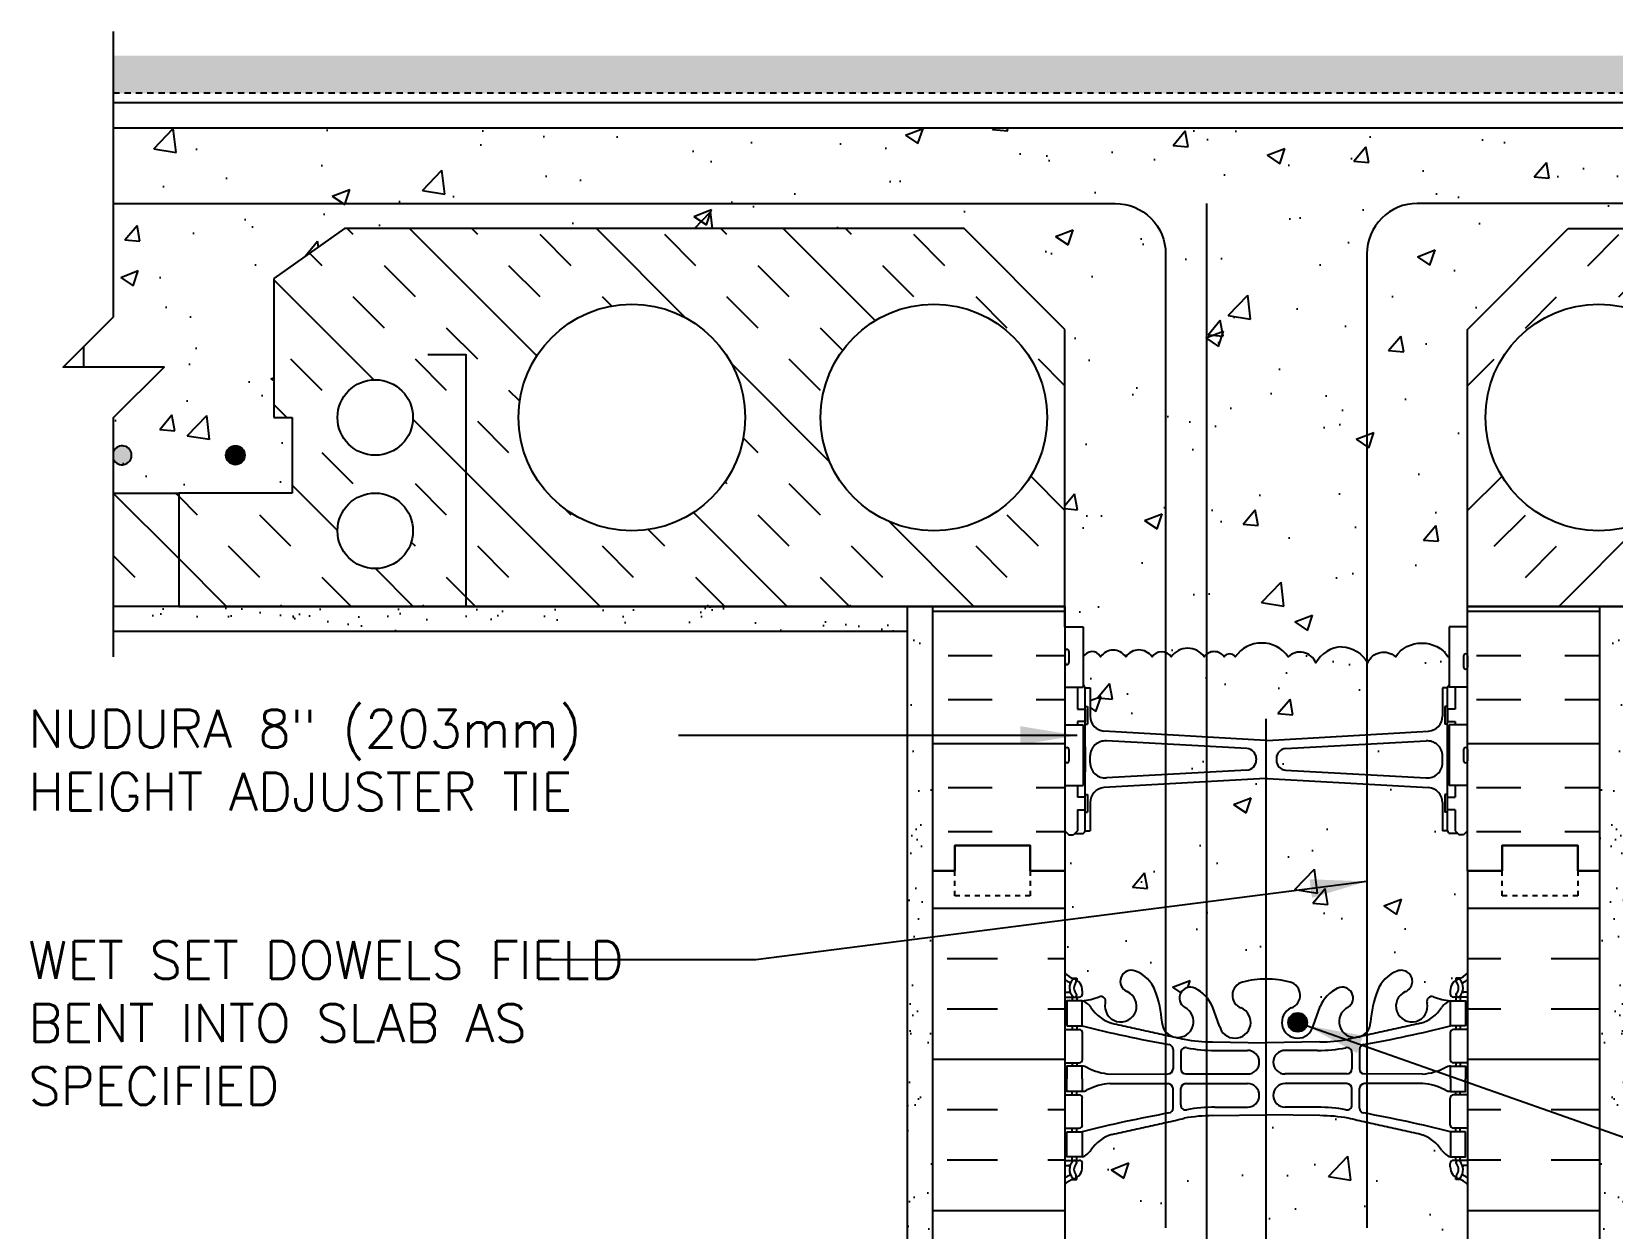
# Model space of a CAD drawing. Header units: inches. Extents: x 247.8 to 297.6, y 38.8 to 109.3.
# Drawn here: x 247.82 to 279.22, y 80.64 to 104.41 of the extents above; entities that cross this region are included whole.
import ezdxf

# ---------------------------------------------------------------- set-up
doc = ezdxf.new("R2010")
doc.units = ezdxf.units.IN
doc.header["$LTSCALE"] = 0.5
doc.header["$MEASUREMENT"] = 0
doc.linetypes.add('DASHED2', pattern=[0.375, 0.25, -0.125])
for name, color, linetype in [('HATCH', 12, 'Continuous'), ('line25', 2, 'Continuous'), ('LINE3', 3, 'Continuous'), ('LINE50', 5, 'Continuous'), ('LINE9', 9, 'Continuous'), ('TEXT', 4, 'Continuous'), ('Web_Edge', 9, 'Continuous')]:
    doc.layers.add(name, color=color, linetype=linetype)
doc.styles.add('DIM', font='romans.shx', dxfattribs={"width": 0.7})
doc.styles.add('ROMANS', font='romans.shx', dxfattribs={"height": 0.75})
doc.styles.get("Standard").update_dxf_attribs({"font": 'romans.shx', "height": 0.75})
doc.linetypes.add('STEEL', pattern='A,0.5,-0.2,["X",Standard,S=0.1,R=0,X=-0.1,Y=-0.05],-0.1', length=0.8)
doc.dimstyles.new('ext_12', dxfattribs={"dimscale": 12, "dimtxt": 0.09375, "dimasz": 0.09375, "dimexe": 0.09375, "dimexo": 0.0625, "dimgap": 0.0625, "dimtad": 1, "dimdec": 1, "dimzin": 3, "dimdsep": 46, "dimlunit": 4, "dimtxsty": 'DIM', "dimcen": 0.09, "dimdle": 0.09375, "dimclrt": 4, "dimadec": 0, "dimazin": 0, "dimtfac": 1, "dimtdec": 1, "dimtmove": 2, "dimatfit": 3, "dimfxl": 1, "dimfrac": 2, "dimtolj": 1, "dimtzin": 0, "dimarcsym": 0})
pattern_1 = [(135, (544.9992, 22.415), (1.856155, 1.856155), []), (135, (545.618, 23.0338), (1.856155, 1.856155), [0.875, -0.875]), (135, (546.2366, 23.6525), (1.856155, 1.856155), [0.875, -0.875])]
pattern_2 = [(50, (0, 0), (3.5863, -0.31376), [0.375, -4.125]), (355, (0, 0), (-0.693757, 3.76096), [0.3, -3.3]), (100.4514, (0.299, -0.026), (2.892544, 3.4472), [0.3187, -3.50571]), (46.1842, (0, 1), (5.336207, -0.827596), [0.5625, -6.1875]), (96.6356, (0.4447, 0.931), (4.67331, 4.87059), [0.47805, -5.25857]), (351.1842, (0, 1), (4.67331, 4.87059), [0.45, -4.95]), (21, (0.5, 0.75), (2.984535, -2.013094), [0.375, -4.125]), (326, (0.5, 0.75), (1.216577, 3.62575), [0.3, -3.3]), (71.4514, (0.7487, 0.5822), (4.20111, 1.612656), [0.3187, -3.50571]), (37.5, (0, 0), (0.0607993, 1.6644693), [0, -3.26, 0, -3.35, 0, -3.3125]), (7.5, (0, 0), (1.315348, 1.972059), [0, -1.91, 0, -3.185, 0, -1.2625]), (327.5, (-1.115, 0), (2.669112, -0.1127744), [0, -1.25, 0, -3.9, 0, -5.175]), (317.5, (-1.615, 0), (2.91593, 0.500525), [0, -1.625, 0, -2.59, 0, -3.675])]

msp = doc.modelspace()

# ---------------------------------------------------------------- hatches: boundary and pattern name
at = {"layer": 'HATCH'}
h = msp.add_hatch(dxfattribs=at)
h.set_pattern_fill('GRAVEL', color=256, style=0)
h.set_pattern_definition([(228.0128, (0.72, 1), (-7.999998232, -9.000001342), [0.134536, -13.319088]), (184.9697, (0.63, 0.9), (12.0000010515, 0.999991307), [0.230868, -22.855925]), (132.5104, (0.4, 0.88), (9.999990718, -11.000008674), [0.162788, -16.116032]), (267.2737, (0.01, 0.63), (0.999996018, 20.000000295), [0.210238, -20.813558]), (292.8337, (0, 0.42), (-5.0000099054, 11.999996412), [0.206155, -20.409373]), (357.2737, (0.08, 0.23), (-20.000000295, 0.999996018), [0.210238, -20.813558]), (37.6942, (0.29, 0.22), (-13.0000073456, -9.999990405), [0.278029, -27.524849]), (72.2553, (0.51, 0.39), (7.0000107627, 21.9999962312), [0.262488, -25.986321]), (121.4296, (0.59, 0.64), (-8.000008234, 12.9999950365), [0.21095, -20.884073]), (175.2364, (0.48, 0.82), (11.000000946, -0.999991533), [0.240832, -11.800763]), (222.3974, (0.24, 0.84), (-12.000007351, -10.999992082), [0.311448, -30.833375]), (138.8141, (1, 0.62), (-7.000002947, 5.999997313), [0.106301, -10.523844]), (171.4692, (0.92, 0.69), (12.999998285, -2.00000791), [0.202237, -20.021511]), (225, (0.72, 0.72), (-1e-16, -1.0000003), [0.141421, -1.272792]), (203.1986, (0.65, 0.84), (4.99999973, 2.000001325), [0.076158, -7.539615]), (291.8014, (0.58, 0.81), (-0.99999991, 3.00000027), [0.107703, -5.277462]), (30.9638, (0.62, 0.71), (2.99999802, 2.00000248), [0.174929, -5.656023]), (161.5651, (0.77, 0.8), (2.00000043, -0.9999984), [0.126491, -3.035787]), (16.3895, (0, 0.81), (10.000002198, 2.99999271), [0.1772, -17.542845]), (70.3462, (0.17, 0.86), (-3.999995247, -11.000002136), [0.148661, -14.717408]), (293.1986, (0.77, 1), (-2.000001325, 4.99999973), [0.152315, -7.463458]), (343.6105, (0.83, 0.86), (-10.000002198, 2.99999271), [0.1772, -17.542845]), (339.444, (0, 0.19), (-5.000001845, 1.999995996), [0.17088, -8.373124]), (294.7751, (0.16, 0.13), (-4.99999219, 11.000003422), [0.143178, -14.174643]), (66.8014, (0.78, 0), (2.000001325, 4.99999973), [0.152315, -7.463458]), (17.354, (0.84, 0.14), (-13.000002019, -3.999994502), [0.167631, -16.595424]), (69.444, (0.29, 0), (-1.999995996, -5.000001845), [0.08544, -8.458564]), (101.3099, (0.72, 0), (-0.99999763, 4.00000075), [0.05099, -5.048029]), (165.9638, (0.71, 0.05), (3.00000055, -0.99999806), [0.206155, -3.91695]), (186.009, (0.51, 0.1), (9.999999751, 0.9999993175), [0.19105, -18.913923]), (303.6901, (0.62, 0.62), (-1.00000133, 1.99999956), [0.144222, -3.461329]), (353.1572, (0.7, 0.5), (16.9999993655, -2.000007998), [0.251794, -24.927563]), (60.9454, (0.95, 0.47), (-4.000000027, -7.000000385), [0.102956, -10.192674]), (90, (1, 0.56), (-1, 1), [0.06, -0.94]), (120.2564, (0.49, 0.13), (3.999994887, -7.000002456), [0.138924, -13.75352]), (48.0128, (0.42, 0.25), (7.999998232, 9.000001342), [0.269072, -13.184552]), (0, (0.6, 0.45), (1, 1), [0.26, -0.74]), (325.3048, (0.86, 0.45), (-9.999994259, 7.00000861), [0.158114, -15.653274]), (254.0546, (0.99, 0.36), (-0.99999989, -4.000000127), [0.145602, -7.134508]), (207.646, (0.95, 0.22), (-18.999995807, -10.000007713), [0.237065, -23.469474]), (175.4261, (0.74, 0.11), (-13.0000005583, 0.999994801), [0.250799, -24.829074])])
h.paths.add_polyline_path([(295.237, 103.931), (249.445, 103.931), (249.445, 103.181), (295.237, 103.181)])
h = msp.add_hatch(dxfattribs=at)
h.set_pattern_fill('AR-CONC', color=256, scale=0.5)
h.set_pattern_definition(pattern_2)
h.paths.add_polyline_path([(276.341, 98.494), (278.341, 100.494), (290.65, 100.494), (292.054, 99.504), (292.054, 96.744), (291.694, 96.744), (291.694, 95.244), (293.944, 95.244), (295.237, 95.244), (295.237, 96.744), (294.237, 97.744), (295.834, 97.744), (295.834, 98.147), (295.237, 98.744), (295.237, 102.494), (249.445, 102.494), (249.445, 98.744), (248.848, 98.147), (248.848, 97.744), (250.445, 97.744), (249.445, 96.744), (249.445, 95.244), (250.738, 95.244), (252.988, 95.244), (252.988, 96.744), (252.628, 96.744), (252.628, 99.504), (254.032, 100.494), (266.341, 100.494), (268.341, 98.494), (268.341, 92.589), (268.706, 92.589), (268.706, 91.989, -0.606005), (269.049, 91.993, -0.520567), (269.55, 91.993, -0.520567), (270.072, 91.993, -0.520567), (270.454, 91.993, -0.520567), (271.108, 91.993, -0.520567), (271.504, 91.993, -0.520567), (271.725, 91.993, -0.520567), (272.775, 91.993, -0.520567), (273.326, 91.875, -0.257048), (273.841, 92.191, -0.257048), (274.356, 91.875, -0.520567), (274.907, 91.993, -0.520567), (275.957, 91.993, -0.053186), (275.976, 92.014), (275.976, 92.589), (276.341, 92.589)])
h = msp.add_hatch(dxfattribs=at)
h.set_pattern_fill('INSUL', color=256, scale=7, angle=45, style=0)
h.set_pattern_definition(pattern_1)
h.paths.add_polyline_path([(255.391, 94.494, 1), (253.891, 94.494, 1)], flags=16)
edge = h.paths.add_edge_path()
edge.add_arc((254.641, 96.744), 0.75, 180, 540, ccw=False)
edge = h.paths.add_edge_path()
edge.add_arc((259.738, 96.744), 2.25, 180, 540, ccw=False)
edge = h.paths.add_edge_path()
edge.add_arc((265.738, 96.744), 2.25, 180, 540, ccw=False)
h.paths.add_polyline_path([(250.738, 95.244), (252.988, 95.244), (252.988, 96.744), (252.628, 96.744), (252.628, 99.504), (254.032, 100.494), (266.341, 100.494), (268.341, 98.494), (268.341, 92.994), (250.738, 92.994)])
h = msp.add_hatch(dxfattribs=at)
h.set_pattern_fill('INSUL', color=256, scale=7, angle=45, style=0)
h.set_pattern_definition([(45, (-0.3168, 22.415), (-1.856155, 1.856155), []), (45, (-0.9355, 23.0338), (-1.856155, 1.856155), [0.875, -0.875]), (45, (-1.5543, 23.6525), (-1.856155, 1.856155), [0.875, -0.875])])
h.paths.add_polyline_path([(289.292, 94.494, -1), (290.792, 94.494, -1)], flags=16)
edge = h.paths.add_edge_path()
edge.add_arc((290.042, 96.744), 0.75, 0, 360)
edge = h.paths.add_edge_path()
edge.add_arc((284.944, 96.744), 2.25, 0, 360)
edge = h.paths.add_edge_path()
edge.add_arc((278.944, 96.744), 2.25, 0, 360)
h.paths.add_polyline_path([(293.944, 95.244), (291.694, 95.244), (291.694, 96.744), (292.054, 96.744), (292.054, 99.504), (290.65, 100.494), (278.341, 100.494), (276.341, 98.494), (276.341, 92.994), (293.944, 92.994)])
h = msp.add_hatch(dxfattribs=at)
h.set_pattern_fill('INSUL', color=256, scale=7, angle=45, style=0)
h.set_pattern_definition(pattern_1)
h.paths.add_polyline_path([(250.738, 95.244), (249.445, 95.244), (249.445, 92.994), (250.738, 92.994)])
h = msp.add_hatch(dxfattribs=at)
h.set_pattern_fill('AR-SAND', color=256, scale=0.5, style=0)
h.set_pattern_definition([(142.5, (466.6383, -41.49775), (0.0314967, 0.963412), [0, -0.76, 0, -0.85, 0, -0.8125]), (172.5, (466.6383, -41.4977), (-0.8848884, 1.411073), [0, -0.41, 0, -0.685, 0, -0.2625]), (212.5, (467.2533, -41.49775), (-1.557071, 0.0028295), [0, -0.25, 0, -0.9, 0, -1.175]), (222.5, (467.2533, -41.4977), (-1.503063, 0.438838), [0, -0.125, 0, -0.59, 0, -0.675])])
h.paths.add_polyline_path([(261.716, 92.994), (261.716, 92.869, 0.414214), (261.841, 92.744), (264.966, 92.744, -0.131652), (265.216, 92.677), (265.216, 92.494), (249.445, 92.494), (249.445, 92.994)])
h = msp.add_hatch(dxfattribs=at)
h.set_pattern_fill('INSUL', color=256, scale=7, style=0)
h.set_pattern_definition([(0, (278.2678, 90.2695), (0, 2.625), []), (0, (278.2678, 91.1445), (0, 2.625), [0.875, -0.875]), (0, (278.2678, 92.0195), (0, 2.625), [0.875, -0.875])])
h.paths.add_polyline_path([(278.966, 92.994), (276.341, 92.994), (276.341, 92.589), (276.341, 87.744), (277.029, 87.744), (277.029, 88.244), (278.529, 88.244), (278.529, 87.744), (278.966, 87.744)])
h.paths.add_polyline_path([(268.341, 92.994), (265.716, 92.994), (265.716, 87.744), (266.154, 87.744), (266.154, 88.244), (267.654, 88.244), (267.654, 87.744), (268.341, 87.744)])
h = msp.add_hatch(dxfattribs=at)
h.set_pattern_fill('AR-SAND', color=256, scale=0.5, style=0)
h.set_pattern_definition([(142.5, (463.4739, -39.91576), (0.0314967, 0.963412), [0, -0.76, 0, -0.85, 0, -0.8125]), (172.5, (463.4739, -39.9158), (-0.8848884, 1.411073), [0, -0.41, 0, -0.685, 0, -0.2625]), (212.5, (464.0889, -39.9158), (-1.557071, 0.0028295), [0, -0.25, 0, -0.9, 0, -1.175]), (222.5, (464.0889, -39.9158), (-1.503063, 0.438838), [0, -0.125, 0, -0.59, 0, -0.675])])
edge = h.paths.add_edge_path()
edge.add_arc((264.966, 92.244), 0.5, 0, 60, ccw=False)
edge.add_line((265.466, 92.244), (265.466, 89.994))
edge.add_line((265.466, 89.994), (265.591, 89.494))
edge.add_line((265.591, 89.494), (265.716, 89.494))
edge.add_line((265.716, 89.494), (265.716, 87.744))
edge.add_line((265.716, 87.744), (265.716, 69.744))
edge.add_line((265.716, 69.744), (265.216, 69.744))
edge.add_line((265.216, 69.744), (265.216, 92.677))
h = msp.add_hatch(dxfattribs=at)
h.set_pattern_fill('AR-SAND', color=256, scale=0.5, style=0)
h.set_pattern_definition([(37.5, (81.2084, -39.91576), (-0.0314967, 0.963412), [0, -0.76, 0, -0.85, 0, -0.8125]), (7.5, (81.2084, -39.9158), (0.8848884, 1.411073), [0, -0.41, 0, -0.685, 0, -0.2625]), (327.5, (80.5934, -39.9158), (1.557071, 0.0028295), [0, -0.25, 0, -0.9, 0, -1.175]), (317.5, (80.5934, -39.9158), (1.503063, 0.438838), [0, -0.125, 0, -0.59, 0, -0.675])])
edge = h.paths.add_edge_path()
edge.add_arc((279.716, 92.244), 0.5, 120, 180)
edge.add_line((279.216, 92.244), (279.216, 89.994))
edge.add_line((279.216, 89.994), (279.091, 89.494))
edge.add_line((279.091, 89.494), (278.966, 89.494))
edge.add_line((278.966, 89.494), (278.966, 87.744))
edge.add_line((278.966, 87.744), (278.966, 69.744))
edge.add_line((278.966, 69.744), (279.466, 69.744))
edge.add_line((279.466, 69.744), (279.466, 92.677))
h = msp.add_hatch(dxfattribs=at)
h.set_pattern_fill('AR-CONC', color=256, scale=0.5)
h.set_pattern_definition(pattern_2)
h.paths.add_polyline_path([(275.841, 91.376), (275.941, 91.376, -0.327813), (275.976, 91.424), (275.976, 92.014, 0.053186), (275.957, 91.993, 0.520567), (274.907, 91.993, 0.520567), (274.356, 91.875, 0.257048), (273.841, 92.191, 0.257048), (273.326, 91.875, 0.520567), (272.775, 91.993, 0.520567), (271.725, 91.993, 0.520567), (271.504, 91.993, 0.520567), (271.108, 91.993, 0.520567), (270.454, 91.993, 0.520567), (270.072, 91.993, 0.520567), (269.55, 91.993, 0.520567), (269.049, 91.993, 0.606005), (268.706, 91.989), (268.706, 91.424, -0.327813), (268.741, 91.376), (268.841, 91.376), (268.841, 90.815, 0.390098), (269.116, 90.516), (272.325, 90.332, 0.020761), (272.341, 90.332, 0.020761), (272.358, 90.332), (275.566, 90.516, 0.390098), (275.841, 90.815)])
h.paths.add_polyline_path([(271.958, 90.173), (269.166, 90.322, 0.438748), (268.841, 90.023), (268.841, 89.889, 0.438748), (269.166, 89.59), (271.958, 89.739, 0.390098), (272.141, 89.938), (272.141, 89.973, 0.390098)])
h.paths.add_polyline_path([(275.841, 90.023, 0.438748), (275.516, 90.322), (272.725, 90.173, 0.390098), (272.541, 89.973), (272.541, 89.938, 0.390098), (272.725, 89.739), (275.516, 89.59, 0.438748), (275.841, 89.889)])
h.paths.add_polyline_path([(276.341, 87.744), (276.341, 88.536), (276.261, 88.456), (276.171, 88.456), (276.141, 88.486), (275.991, 88.486, -0.414214), (275.941, 88.536), (275.841, 88.536), (275.841, 89.097, 0.390098), (275.566, 89.396), (272.358, 89.579, 0.020761), (272.341, 89.58, 0.020761), (272.325, 89.579), (269.116, 89.396, 0.390098), (268.841, 89.097), (268.841, 88.536), (268.741, 88.536, -0.414214), (268.691, 88.486), (268.541, 88.486), (268.511, 88.456), (268.421, 88.456), (268.341, 88.536), (268.341, 87.744), (268.341, 85.71, 0.088416), (268.487, 85.612), (268.577, 85.612), (268.577, 85.571, -0.249069), (268.687, 85.363), (268.687, 85.296, -0.414214), (268.625, 85.233), (268.577, 85.233), (268.577, 85.163), (268.682, 85.163, 0.087457), (269.019, 85.242, -0.638777), (269.144, 85.119, 2.087231), (269.578, 85.344, -1), (269.741, 85.752, -0.21345), (270.134, 85.363, -0.068226), (270.269, 84.735, 1.753171), (270.72, 85.032, -0.940793), (270.924, 85.415, -0.173075), (271.27, 85.048), (271.412, 84.661, 1.612474), (271.844, 85.021, -0.734872), (271.867, 85.532, -0.068475), (272.341, 85.594, -0.068475), (272.815, 85.532, -0.734872), (272.838, 85.021, 1.612474), (273.27, 84.661), (273.413, 85.048, -0.173075), (273.758, 85.415, -0.940793), (273.962, 85.032, 1.753171), (274.413, 84.735, -0.068226), (274.549, 85.363, -0.21345), (274.941, 85.752, -1), (275.104, 85.344, 2.087231), (275.538, 85.119, -0.638777), (275.663, 85.242, 0.087457), (276, 85.163), (276.105, 85.163), (276.105, 85.233), (276.058, 85.233, -0.414214), (275.995, 85.296), (275.995, 85.363, -0.249069), (276.105, 85.571), (276.105, 85.612), (276.195, 85.612, 0.088416), (276.341, 85.71)])
edge = h.paths.add_edge_path()
edge.add_arc((275.995, 81.156), 0.5, 46.2109, 66.4218)
edge.add_line((276.195, 81.615), (276.105, 81.615))
edge.add_line((276.105, 81.615), (276.105, 81.656))
edge.add_arc((276.245, 81.863), 0.25, 180, 235.9442, ccw=False)
edge.add_line((275.995, 81.863), (275.995, 81.931))
edge.add_arc((276.058, 81.931), 0.0625, 90, 180, ccw=False)
edge.add_line((276.058, 81.993), (276.105, 81.993))
edge.add_line((276.105, 81.993), (276.105, 82.063))
edge.add_line((276.105, 82.063), (276, 82.063))
edge.add_arc((276.123, 82.406), 0.364, 214.9775, 250.3387, ccw=False)
edge.add_arc((275.199, 81.795), 0.743, 32.7919, 73.8107)
edge.add_spline(control_points=[(275.407, 82.509), (273.969, 82.829)], knot_values=[0, 0, 1, 1], degree=1, periodic=0)
edge.add_arc((273.413, 79.898), 2.984, 79.2546, 90.0995)
edge.add_line((273.408, 82.882), (272.341, 82.897))
edge.add_line((272.341, 82.897), (271.275, 82.882))
edge.add_arc((271.269, 79.898), 2.984, 89.9005, 100.7454)
edge.add_spline(control_points=[(270.713, 82.829), (269.276, 82.509)], knot_values=[0, 0, 1, 1], degree=1, periodic=0)
edge.add_arc((269.483, 81.795), 0.743, 106.1893, 147.2081)
edge.add_arc((268.56, 82.406), 0.364, 289.6613, 325.0225, ccw=False)
edge.add_line((268.682, 82.063), (268.577, 82.063))
edge.add_line((268.577, 82.063), (268.577, 81.993))
edge.add_line((268.577, 81.993), (268.625, 81.993))
edge.add_arc((268.625, 81.931), 0.0625, 0, 90, ccw=False)
edge.add_line((268.687, 81.931), (268.687, 81.863))
edge.add_arc((268.437, 81.863), 0.25, 304.0558, 360, ccw=False)
edge.add_line((268.577, 81.656), (268.577, 81.615))
edge.add_line((268.577, 81.615), (268.487, 81.615))
edge.add_arc((268.687, 81.156), 0.5, 113.5782, 133.7891)
edge.add_line((268.341, 81.517), (268.341, 75.971))
edge.add_arc((268.687, 76.332), 0.5, 226.2109, 246.4218)
edge.add_line((268.487, 75.873), (268.577, 75.873))
edge.add_line((268.577, 75.873), (268.577, 75.832))
edge.add_arc((268.437, 75.625), 0.25, 0, 55.9442, ccw=False)
edge.add_line((268.687, 75.625), (268.687, 75.557))
edge.add_arc((268.625, 75.557), 0.0625, -90, 0, ccw=False)
edge.add_line((268.625, 75.495), (268.577, 75.495))
edge.add_line((268.577, 75.495), (268.577, 75.425))
edge.add_line((268.577, 75.425), (268.682, 75.425))
edge.add_arc((268.56, 75.082), 0.364, 34.9775, 70.3387, ccw=False)
edge.add_arc((269.483, 75.693), 0.743, 212.7919, 253.8107)
edge.add_spline(control_points=[(269.276, 74.979), (270.713, 74.659)], knot_values=[0, 0, 1, 1], degree=1, periodic=0)
edge.add_arc((271.269, 77.59), 2.984, 259.2546, 270.0995)
edge.add_line((271.275, 74.606), (272.341, 74.591))
edge.add_line((272.341, 74.591), (273.408, 74.606))
edge.add_arc((273.413, 77.59), 2.984, 269.9005, 280.7454)
edge.add_spline(control_points=[(273.969, 74.659), (275.407, 74.979)], knot_values=[0, 0, 1, 1], degree=1, periodic=0)
edge.add_arc((275.199, 75.693), 0.743, 286.1893, 327.2081)
edge.add_arc((276.123, 75.082), 0.364, 109.6613, 145.0225, ccw=False)
edge.add_line((276, 75.425), (276.105, 75.425))
edge.add_line((276.105, 75.425), (276.105, 75.495))
edge.add_line((276.105, 75.495), (276.058, 75.495))
edge.add_arc((276.058, 75.557), 0.0625, 180, 270, ccw=False)
edge.add_line((275.995, 75.557), (275.995, 75.625))
edge.add_arc((276.245, 75.625), 0.25, 124.0558, 180, ccw=False)
edge.add_line((276.105, 75.832), (276.105, 75.873))
edge.add_line((276.105, 75.873), (276.195, 75.873))
edge.add_arc((275.995, 76.332), 0.5, 293.5782, 313.7891)
edge.add_line((276.341, 75.971), (276.341, 81.517))
h.paths.add_polyline_path([(276.341, 71.778, 0.088416), (276.195, 71.876), (276.105, 71.876), (276.105, 71.918, -0.249069), (275.995, 72.125), (275.995, 72.192, -0.414214), (276.058, 72.255), (276.105, 72.255), (276.105, 72.325), (276, 72.325, 0.087457), (275.663, 72.246, -0.638777), (275.538, 72.369, 2.087231), (275.104, 72.145, -1), (274.941, 71.736, -0.21345), (274.549, 72.125, -0.068226), (274.413, 72.753, 1.753171), (273.962, 72.457, -0.940793), (273.758, 72.073, -0.173075), (273.413, 72.44), (273.27, 72.827, 1.612474), (272.838, 72.467, -0.734872), (272.815, 71.956, -0.068475), (272.341, 71.894, -0.068475), (271.867, 71.956, -0.734872), (271.844, 72.467, 1.612474), (271.412, 72.827), (271.27, 72.44, -0.173075), (270.924, 72.073, -0.940793), (270.72, 72.457, 1.753171), (270.269, 72.753, -0.068226), (270.134, 72.125, -0.21345), (269.741, 71.736, -1), (269.578, 72.145, 2.087231), (269.144, 72.369, -0.638777), (269.019, 72.246, 0.087457), (268.682, 72.325), (268.577, 72.325), (268.577, 72.255), (268.625, 72.255, -0.414214), (268.687, 72.192), (268.687, 72.125, -0.249069), (268.577, 71.918), (268.577, 71.876), (268.487, 71.876, 0.088416), (268.341, 71.778), (268.341, 69.744), (271.164, 69.744), (272.164, 70.744), (272.164, 68.744), (273.164, 69.744), (276.341, 69.744)])
h = msp.add_hatch(dxfattribs=at)
h.set_pattern_fill('INSUL', color=256, scale=8, style=0)
h.paths.add_polyline_path([(268.341, 87.744), (267.654, 87.744), (267.654, 87.244), (266.154, 87.244), (266.154, 87.744), (265.716, 87.744), (265.716, 69.744), (266.154, 69.744), (266.154, 70.244), (267.654, 70.244), (267.654, 69.744), (268.341, 69.744)])
h.paths.add_polyline_path([(278.966, 87.744), (278.529, 87.744), (278.529, 87.244), (277.029, 87.244), (277.029, 87.744), (276.341, 87.744), (276.341, 69.744), (277.029, 69.744), (277.029, 70.244), (278.529, 70.244), (278.529, 69.744), (278.966, 69.744)])
at = {"layer": 'LINE3'}
for points in [[(249.445, 96.078, -4.219488), (249.445, 95.91)], [(252.05, 95.994, 1), (251.675, 95.994, 1)], [(273.152, 84.734, 1), (272.777, 84.734, 1)]]:
    msp.add_hatch(color=256, dxfattribs=at).paths.add_polyline_path(points)

# ---------------------------------------------------------------- linework, layer by layer
at = {"layer": 'HATCH'}
for p, q in [((251.995, 96.133), (251.995, 96.133)), ((252.782, 92.994), (252.756, 93.02)), ((255.611, 92.994), (255.585, 93.02)), ((261.268, 92.994), (261.241, 93.02)), ((264.096, 92.994), (264.07, 93.02))]:
    msp.add_line(p, q, dxfattribs=at)
for points in [[(273.841, 92.191, 0.257048), (273.326, 91.875, 0.520567), (272.775, 91.993, 0.520567), (271.725, 91.993, 0.520567), (271.504, 91.993, 0.520567), (271.108, 91.993, 0.520567), (270.454, 91.993, 0.520567), (270.072, 91.993, 0.520567), (269.55, 91.993, 0.520567), (269.049, 91.993, 0.606005), (268.706, 91.989, 0.204172)], [(273.841, 92.191, -0.257048), (274.356, 91.875, -0.520567), (274.907, 91.993, -0.520567), (275.957, 91.993, -0.053186), (275.976, 92.014, -0.053186)]]:
    msp.add_lwpolyline(points, format="xyb", dxfattribs=at)
at = {"layer": 'line25'}
for p, q in [((249.445, 102.494), (295.237, 102.494)), ((254.032, 100.494), (252.628, 99.504)), ((266.341, 100.494), (254.032, 100.494)), ((268.341, 98.494), (266.341, 100.494)), ((276.341, 98.494), (278.341, 100.494)), ((278.341, 100.494), (290.65, 100.494)), ((252.628, 99.504), (252.628, 96.744)), ((268.341, 92.589), (268.341, 98.494)), ((276.341, 92.589), (276.341, 98.494)), ((252.628, 96.744), (252.988, 96.744)), ((252.988, 96.744), (252.988, 95.244)), ((252.988, 95.244), (250.738, 95.244)), ((250.738, 95.244), (250.738, 92.994)), ((268.341, 92.994), (249.445, 92.994)), ((250.738, 92.994), (268.341, 92.994)), ((268.341, 92.994), (268.341, 87.744)), ((276.341, 92.994), (295.237, 92.994)), ((276.341, 87.744), (276.341, 92.994)), ((293.944, 92.994), (276.341, 92.994)), ((268.341, 92.589), (268.706, 92.589)), ((268.706, 92.589), (268.706, 91.389)), ((275.976, 92.589), (275.976, 91.389)), ((276.341, 92.589), (275.976, 92.589)), ((268.341, 91.389), (268.706, 91.389)), ((276.341, 91.389), (275.976, 91.389)), ((268.341, 90.639), (268.706, 90.639)), ((268.706, 90.639), (268.706, 89.439)), ((276.341, 90.639), (275.976, 90.639)), ((275.976, 90.639), (275.976, 89.439)), ((268.341, 89.439), (268.706, 89.439)), ((276.341, 89.439), (275.976, 89.439)), ((268.341, 87.744), (268.341, 69.744)), ((276.341, 87.744), (276.341, 69.744))]:
    msp.add_line(p, q, dxfattribs=at)
for points in [[(248.848, 98.147), (248.848, 97.744)], [(249.445, 95.244), (250.738, 95.244), (250.738, 92.994), (249.445, 92.994)]]:
    msp.add_lwpolyline(points, dxfattribs=at)
at = {"layer": 'LINE3', "linetype": 'STEEL'}
msp.add_line((249.445, 100.994), (264.841, 100.994), dxfattribs=at)
at = {"layer": 'LINE3'}
for p, q in [((271.154, 100.994), (271.154, 70.822)), ((272.33, 90.761), (272.33, 68.91))]:
    msp.add_line(p, q, dxfattribs=at)
for points in [[(264.841, 100.994), (269.341, 100.994, -0.414214), (270.341, 99.994), (270.341, 80.657)], [(279.841, 100.994), (275.341, 100.994, 0.414214), (274.341, 99.994), (274.341, 80.657)]]:
    msp.add_lwpolyline(points, format="xyb", dxfattribs=at)
for centre in [(251.863, 95.994), (272.965, 84.734)]:
    msp.add_circle(centre, 0.188, dxfattribs=at)
msp.add_arc((249.613, 95.994), 0.188, 206.6657, 153.3343, dxfattribs=at)
at = {"layer": 'LINE50', "color": 9, "linetype": 'DASHED2'}
msp.add_line((295.237, 103.181), (249.445, 103.181), dxfattribs=at)
at = {"layer": 'LINE50'}
for p, q in [((265.716, 87.744), (265.716, 92.994)), ((278.966, 87.744), (278.966, 92.994)), ((265.716, 69.744), (265.716, 87.744)), ((278.966, 69.744), (278.966, 87.744))]:
    msp.add_line(p, q, dxfattribs=at)
for points in [[(268.341, 87.744), (267.654, 87.744), (267.654, 88.244), (266.154, 88.244), (266.154, 87.744), (265.716, 87.744)], [(265.716, 87.744), (266.154, 87.744), (266.154, 88.244), (267.654, 88.244), (267.654, 87.744), (268.341, 87.744)], [(276.341, 87.744), (277.029, 87.744), (277.029, 88.244), (278.529, 88.244), (278.529, 87.744), (278.966, 87.744)], [(278.966, 87.744), (278.529, 87.744), (278.529, 88.244), (277.029, 88.244), (277.029, 87.744), (276.341, 87.744)]]:
    msp.add_lwpolyline(points, dxfattribs=at)
at = {"layer": 'LINE9'}
for p, q in [((265.216, 69.744), (265.216, 92.994)), ((265.216, 92.494), (249.445, 92.494)), ((268.341, 92.099), (268.341, 91.879)), ((268.341, 92.044), (268.341, 92.044)), ((268.381, 92.139), (268.381, 92.139)), ((268.421, 92.099), (268.421, 91.879)), ((276.261, 92.009), (276.261, 91.789)), ((276.301, 92.049), (276.301, 92.049)), ((276.341, 92.009), (276.341, 91.789)), ((268.341, 91.934), (268.341, 91.934)), ((268.381, 91.839), (268.381, 91.839)), ((276.261, 91.954), (276.261, 91.954)), ((276.261, 91.844), (276.261, 91.844)), ((276.301, 91.749), (276.301, 91.749)), ((268.341, 91.376), (268.354, 91.389)), ((268.591, 91.376), (268.578, 91.389)), ((276.091, 91.376), (276.104, 91.389)), ((276.341, 91.376), (276.328, 91.389)), ((268.591, 91.376), (268.591, 90.956)), ((268.741, 91.376), (268.841, 91.376)), ((268.741, 88.536), (268.741, 91.376)), ((268.741, 91.356), (268.741, 91.356)), ((268.841, 91.376), (268.841, 90.815)), ((275.841, 91.376), (275.841, 90.815)), ((275.941, 91.376), (275.841, 91.376)), ((275.941, 88.536), (275.941, 91.376)), ((275.941, 91.356), (275.941, 91.356)), ((276.091, 91.376), (276.091, 90.956)), ((268.741, 91.006), (268.791, 91.006)), ((268.791, 91.006), (268.791, 90.656)), ((275.941, 91.006), (275.891, 91.006)), ((275.891, 91.006), (275.891, 90.656)), ((268.591, 90.706), (268.591, 90.639)), ((268.741, 90.656), (268.791, 90.656)), ((272.325, 90.332), (269.116, 90.516)), ((272.358, 90.332), (275.566, 90.516)), ((275.941, 90.656), (275.891, 90.656)), ((276.091, 90.706), (276.091, 90.639)), ((268.341, 90.149), (268.341, 89.929)), ((268.381, 90.189), (268.381, 90.189)), ((268.421, 90.149), (268.421, 89.929)), ((271.958, 90.173), (269.166, 90.322)), ((272.725, 90.173), (275.516, 90.322)), ((276.261, 90.149), (276.261, 89.929)), ((276.301, 90.189), (276.301, 90.189)), ((276.341, 90.149), (276.341, 89.929)), ((268.341, 90.094), (268.341, 90.094)), ((268.341, 89.984), (268.341, 89.984)), ((268.381, 89.889), (268.381, 89.889)), ((268.841, 89.889), (268.841, 90.023)), ((272.141, 89.973), (272.141, 89.938)), ((272.541, 89.973), (272.541, 89.938)), ((275.841, 89.889), (275.841, 90.023)), ((276.261, 90.094), (276.261, 90.094)), ((276.261, 89.984), (276.261, 89.984)), ((276.301, 89.889), (276.301, 89.889)), ((272.325, 89.579), (269.116, 89.396)), ((271.958, 89.739), (269.166, 89.59)), ((272.358, 89.579), (275.566, 89.396)), ((272.725, 89.739), (275.516, 89.59)), ((268.591, 89.439), (268.591, 89.206)), ((268.741, 89.256), (268.791, 89.256)), ((268.791, 89.256), (268.791, 88.906)), ((275.891, 89.256), (275.891, 88.906)), ((275.941, 89.256), (275.891, 89.256)), ((276.091, 89.439), (276.091, 89.206)), ((268.591, 88.956), (268.591, 88.536)), ((268.741, 88.906), (268.791, 88.906)), ((268.841, 89.097), (268.841, 88.536)), ((275.841, 89.097), (275.841, 88.536)), ((275.941, 88.906), (275.891, 88.906)), ((276.091, 88.956), (276.091, 88.536)), ((268.341, 88.536), (268.421, 88.456)), ((268.421, 88.456), (268.511, 88.456)), ((268.591, 88.536), (268.511, 88.456)), ((268.541, 88.486), (268.691, 88.486)), ((268.591, 88.486), (268.691, 88.486)), ((268.741, 88.536), (268.841, 88.536)), ((275.941, 88.536), (275.841, 88.536)), ((276.141, 88.486), (275.991, 88.486)), ((276.091, 88.486), (275.991, 88.486)), ((276.091, 88.536), (276.171, 88.456)), ((276.261, 88.456), (276.171, 88.456)), ((276.341, 88.536), (276.261, 88.456))]:
    msp.add_line(p, q, dxfattribs=at)
for points in [[(249.445, 91.994), (249.445, 96.744), (250.445, 97.744), (248.445, 97.744), (249.445, 98.744), (249.445, 104.405)], [(295.237, 102.994), (249.445, 102.994)], [(255.689, 97.994), (256.439, 97.994), (256.439, 92.994)], [(268.591, 90.956), (268.741, 90.956), (268.741, 90.706), (268.591, 90.706)], [(276.091, 90.956), (275.941, 90.956), (275.941, 90.706), (276.091, 90.706)], [(268.706, 90.206), (268.741, 90.206), (268.741, 89.706), (268.706, 89.706)], [(275.976, 90.206), (275.941, 90.206), (275.941, 89.706), (275.976, 89.706)], [(268.591, 88.956), (268.741, 88.956), (268.741, 89.206), (268.591, 89.206)], [(276.091, 88.956), (275.941, 88.956), (275.941, 89.206), (276.091, 89.206)]]:
    msp.add_lwpolyline(points, dxfattribs=at)
at = {"layer": 'LINE9', "linetype": 'DASHED2', "ltscale": 0.15}
for points in [[(267.654, 87.744), (267.654, 87.744), (267.654, 87.244), (266.154, 87.244), (266.154, 87.744), (266.154, 87.744)], [(278.529, 87.744), (278.529, 87.744), (278.529, 87.244), (277.029, 87.244), (277.029, 87.744), (277.029, 87.744)]]:
    msp.add_lwpolyline(points, dxfattribs=at)
at = {"layer": 'LINE9'}
for centre, radius in [((259.738, 96.744), 2.25), ((265.738, 96.744), 2.25), ((278.944, 96.744), 2.25), ((254.641, 96.744), 0.75), ((254.641, 94.494), 0.75)]:
    msp.add_circle(centre, radius, dxfattribs=at)
for centre, radius, start, end in [((268.381, 92.099), 0.04, 90, 180), ((268.381, 92.099), 0.04, 0, 90), ((276.301, 92.009), 0.04, 90, 180), ((276.301, 92.009), 0.04, 0, 90), ((268.381, 91.879), 0.04, 180, 270), ((268.381, 91.879), 0.04, 270, 0), ((276.301, 91.789), 0.04, 180, 270), ((276.301, 91.789), 0.04, 270, 0), ((268.691, 91.376), 0.05, 0, 72.5993), ((275.991, 91.376), 0.05, 107.4007, 180), ((269.141, 90.815), 0.3, 180, 265.2426), ((275.541, 90.815), 0.3, 274.7574, 0), ((268.381, 90.149), 0.04, 90, 180), ((268.381, 90.149), 0.04, 0, 90), ((269.141, 90.023), 0.3, 85.2426, 180), ((271.941, 89.973), 0.2, 0, 85.2426), ((272.341, 90.532), 0.2, 265.2426, 270), ((272.341, 90.532), 0.2, 270, 274.7574), ((272.741, 89.973), 0.2, 94.7574, 180), ((275.541, 90.023), 0.3, 0, 94.7574), ((276.301, 90.149), 0.04, 90, 180), ((276.301, 90.149), 0.04, 0, 90), ((268.381, 89.929), 0.04, 180, 270), ((268.381, 89.929), 0.04, 270, 0), ((269.141, 89.889), 0.3, 180, 274.7574), ((271.941, 89.938), 0.2, 274.7574, 0), ((272.741, 89.938), 0.2, 180, 265.2426), ((275.541, 89.889), 0.3, 265.2426, 0), ((276.301, 89.929), 0.04, 180, 270), ((276.301, 89.929), 0.04, 270, 0), ((272.341, 89.38), 0.2, 90, 94.7574), ((272.341, 89.38), 0.2, 85.2426, 90), ((269.141, 89.097), 0.3, 94.7574, 180), ((275.541, 89.097), 0.3, 0, 85.2426), ((268.691, 88.536), 0.05, 270, 0), ((275.991, 88.536), 0.05, 180, 270)]:
    msp.add_arc(centre, radius, start, end, dxfattribs=at)
at = {"layer": 'Web_Edge'}
for p, q in [((268.487, 85.612), (268.577, 85.612)), ((268.577, 85.612), (268.577, 85.571)), ((276.195, 85.612), (276.105, 85.612)), ((276.105, 85.612), (276.105, 85.571)), ((268.341, 85.333), (268.419, 85.333)), ((268.341, 85.233), (268.625, 85.233)), ((268.487, 85.233), (268.487, 85.163)), ((268.577, 85.233), (268.577, 85.163)), ((268.687, 85.363), (268.687, 85.296)), ((275.995, 85.363), (275.995, 85.296)), ((276.341, 85.233), (276.058, 85.233)), ((276.105, 85.233), (276.105, 85.163)), ((276.195, 85.233), (276.195, 85.163)), ((276.341, 85.333), (276.263, 85.333)), ((271.412, 84.661), (271.27, 85.048)), ((273.27, 84.661), (273.413, 85.048)), ((268.341, 84.593), (268.625, 84.593)), ((268.487, 84.663), (268.487, 84.593)), ((268.577, 84.663), (268.577, 84.593)), ((268.687, 84.531), (268.687, 83.996)), ((275.995, 84.531), (275.995, 83.996)), ((276.341, 84.593), (276.058, 84.593)), ((276.105, 84.663), (276.105, 84.593)), ((276.195, 84.663), (276.195, 84.593)), ((270.489, 84.194), (270.489, 83.809)), ((271.275, 84.345), (272.341, 84.33)), ((271.322, 84.177), (271.969, 84.177)), ((273.408, 84.345), (272.341, 84.33)), ((273.36, 84.177), (272.714, 84.177)), ((274.193, 84.194), (274.193, 83.809)), ((268.341, 83.933), (268.625, 83.933)), ((268.487, 83.933), (268.487, 83.863)), ((268.577, 83.933), (268.577, 83.863)), ((270.642, 84.132), (270.642, 83.809)), ((274.041, 84.132), (274.041, 83.809)), ((276.341, 83.933), (276.058, 83.933)), ((276.105, 83.933), (276.105, 83.863)), ((276.195, 83.933), (276.195, 83.863)), ((269.235, 83.708), (270.389, 83.709)), ((270.742, 83.709), (271.969, 83.709)), ((273.941, 83.709), (272.714, 83.709)), ((275.447, 83.708), (274.293, 83.709)), ((268.341, 83.293), (268.625, 83.293)), ((268.487, 83.293), (268.487, 83.363)), ((268.577, 83.293), (268.577, 83.363)), ((268.687, 82.696), (268.687, 83.231)), ((269.235, 83.519), (270.389, 83.518)), ((270.489, 83.033), (270.489, 83.418)), ((270.642, 83.095), (270.642, 83.418)), ((270.742, 83.518), (271.969, 83.518)), ((273.941, 83.518), (272.714, 83.518)), ((274.041, 83.095), (274.041, 83.418)), ((274.193, 83.033), (274.193, 83.418)), ((275.447, 83.519), (274.293, 83.518)), ((275.995, 82.696), (275.995, 83.231)), ((276.341, 83.293), (276.058, 83.293)), ((276.105, 83.293), (276.105, 83.363)), ((276.195, 83.293), (276.195, 83.363)), ((271.322, 83.05), (271.969, 83.05)), ((273.36, 83.05), (272.714, 83.05)), ((268.341, 82.633), (268.625, 82.633)), ((268.487, 82.563), (268.487, 82.633)), ((268.577, 82.563), (268.577, 82.633)), ((271.275, 82.882), (272.341, 82.897)), ((273.408, 82.882), (272.341, 82.897)), ((276.341, 82.633), (276.058, 82.633)), ((276.105, 82.563), (276.105, 82.633)), ((276.195, 82.563), (276.195, 82.633)), ((268.341, 81.993), (268.625, 81.993)), ((268.487, 81.993), (268.487, 82.063)), ((268.577, 81.993), (268.577, 82.063)), ((276.341, 81.993), (276.058, 81.993)), ((276.105, 81.993), (276.105, 82.063)), ((276.195, 81.993), (276.195, 82.063)), ((268.341, 81.893), (268.419, 81.893)), ((268.577, 81.615), (268.577, 81.656)), ((268.687, 81.863), (268.687, 81.931)), ((275.995, 81.863), (275.995, 81.931)), ((276.105, 81.615), (276.105, 81.656)), ((276.341, 81.893), (276.263, 81.893)), ((268.487, 81.615), (268.577, 81.615)), ((276.195, 81.615), (276.105, 81.615))]:
    msp.add_line(p, q, dxfattribs=at)
for points in [[(268.382, 84.663), (268.682, 84.663), (268.682, 85.163), (268.382, 85.163)], [(276.3, 84.663), (276, 84.663), (276, 85.163), (276.3, 85.163)], [(268.382, 82.563), (268.682, 82.563), (268.682, 82.063), (268.382, 82.063)], [(276.3, 82.563), (276, 82.563), (276, 82.063), (276.3, 82.063)]]:
    msp.add_lwpolyline(points, close=True, dxfattribs=at)
for points in [[(268.682, 83.613), (268.682, 83.863), (268.382, 83.863), (268.382, 83.613)], [(276, 83.613), (276, 83.863), (276.3, 83.863), (276.3, 83.613)], [(268.682, 83.613), (268.682, 83.363), (268.382, 83.363), (268.382, 83.613)], [(276, 83.613), (276, 83.363), (276.3, 83.363), (276.3, 83.613)]]:
    msp.add_lwpolyline(points, dxfattribs=at)
for centre, radius, start, end in [((269.66, 85.548), 0.22, 68.1963, 248.1963), ((269.502, 85.119), 0.677, 21.1239, 69.3197), ((275.18, 85.119), 0.677, 110.6803, 158.8761), ((275.023, 85.548), 0.22, 291.8037, 111.8037), ((268.687, 86.071), 0.5, 226.2109, 250.5288), ((268.687, 86.071), 0.6, 234.7832, 245.0748), ((268.681, 85.418), 0.25, 140.1145, 222.4609), ((268.425, 85.508), 0.021, 343.464, 63.9957), ((268.523, 85.549), 0.045, 321.448, 139.1879), ((268.437, 85.363), 0.25, 0, 70.5288), ((268.681, 85.418), 0.16, 140.0001, 222.4609), ((270.834, 85.217), 0.217, 65.5264, 238.537), ((270.583, 84.747), 0.75, 23.6938, 62.9705), ((271.935, 85.273), 0.268, 104.7892, 250.0338), ((272.33, 83.84), 1.754, 89.6229, 105.2918), ((272.353, 83.84), 1.754, 74.7082, 90.3771), ((272.747, 85.273), 0.268, 289.9662, 75.2108), ((274.099, 84.747), 0.75, 117.0295, 156.3062), ((273.849, 85.217), 0.217, 301.463, 114.4736), ((276.245, 85.363), 0.25, 109.4712, 180), ((276.159, 85.549), 0.045, 40.8121, 218.552), ((276.001, 85.418), 0.16, 317.5391, 39.9999), ((275.995, 86.071), 0.5, 289.4712, 313.7891), ((276.001, 85.418), 0.25, 317.5391, 39.8855), ((276.257, 85.508), 0.021, 116.0043, 196.536), ((275.995, 86.071), 0.6, 294.9252, 305.2168), ((268.419, 85.353), 0.0196, 269.4032, 15.4901), ((268.53, 85.28), 0.045, 222.4609, 42.4609), ((268.625, 85.296), 0.0625, 270, 0), ((268.627, 86.159), 0.997, 273.1538, 293.1467), ((268.56, 84.821), 0.364, 34.9775, 70.3387), ((269.053, 85.152), 0.0968, 340.1551, 110.4331), ((269.451, 85.057), 0.314, 168.5886, 66.1916), ((267.912, 84.554), 2.365, 4.3895, 20.0015), ((276.771, 84.554), 2.365, 159.9985, 175.6105), ((275.231, 85.057), 0.314, 113.8084, 11.4114), ((275.629, 85.152), 0.0968, 69.5669, 199.8449), ((276.055, 86.159), 0.997, 246.8533, 266.8462), ((276.123, 84.821), 0.364, 109.6613, 145.0225), ((276.058, 85.296), 0.0625, 180, 270), ((276.153, 85.28), 0.045, 137.5391, 317.5391), ((276.263, 85.353), 0.0196, 164.5099, 270.5968), ((269.483, 85.432), 0.743, 212.7919, 253.8107), ((270.583, 84.75), 0.314, 182.7357, 63.9348), ((271.717, 84.734), 0.314, 193.4146, 66.1916), ((272.965, 84.734), 0.314, 113.8084, 346.5854), ((274.1, 84.75), 0.314, 116.0652, 357.2643), ((275.199, 85.432), 0.743, 286.1893, 327.2081), ((268.625, 84.531), 0.0625, 0, 90), ((275.491, 112.084), 28.253, 256.0552, 259.6343), ((269.192, 112.084), 28.253, 280.3657, 283.9448), ((276.058, 84.531), 0.0625, 90, 180), ((270.389, 84.194), 0.1, 360, 79.6343), ((270.742, 84.132), 0.1, 79.2546, 180), ((271.269, 87.329), 2.984, 259.2546, 270.0995), ((271.317, 87.161), 2.984, 259.2546, 270.0995), ((271.969, 83.943), 0.234, 270, 90), ((272.714, 83.943), 0.234, 90, 270), ((273.366, 87.161), 2.984, 269.9005, 280.7454), ((273.413, 87.329), 2.984, 269.9005, 280.7454), ((273.941, 84.132), 0.1, 0, 100.7454), ((274.293, 84.194), 0.1, 100.3657, 180), ((268.625, 83.996), 0.0625, 270, 0), ((268.678, 83.645), 0.219, 60.4937, 88.92), ((276.004, 83.645), 0.219, 91.08, 119.5063), ((276.058, 83.996), 0.0625, 180, 270), ((269.32, 84.865), 1.16, 242.5844, 265.8032), ((270.389, 83.809), 0.1, 270.0388, 360), ((270.742, 83.809), 0.1, 180, 270), ((273.941, 83.809), 0.1, 270, 0), ((274.293, 83.809), 0.1, 180, 269.9612), ((275.363, 84.865), 1.16, 274.1968, 297.4156), ((268.625, 83.231), 0.0625, 0, 90), ((268.678, 83.582), 0.219, 271.08, 299.5063), ((269.32, 82.362), 1.16, 94.1968, 117.4156), ((270.389, 83.418), 0.1, 0, 89.9612), ((270.742, 83.418), 0.1, 90, 180), ((271.969, 83.284), 0.234, 270, 90), ((272.714, 83.284), 0.234, 90, 270), ((273.941, 83.418), 0.1, 0, 90), ((274.293, 83.418), 0.1, 90.0388, 180), ((275.363, 82.362), 1.16, 62.5844, 85.8032), ((276.004, 83.582), 0.219, 240.4937, 268.92), ((276.058, 83.231), 0.0625, 90, 180), ((275.491, 55.143), 28.253, 100.3657, 103.9448), ((270.389, 83.033), 0.1, 280.3657, 0), ((270.742, 83.095), 0.1, 180, 280.7454), ((271.317, 80.066), 2.984, 89.9005, 100.7454), ((273.366, 80.066), 2.984, 79.2546, 90.0995), ((273.941, 83.095), 0.1, 259.2546, 0), ((274.293, 83.033), 0.1, 180, 259.6343), ((269.192, 55.143), 28.253, 76.0552, 79.6343), ((268.625, 82.696), 0.0625, 270, 0), ((271.269, 79.898), 2.984, 89.9005, 100.7454), ((273.413, 79.898), 2.984, 79.2546, 90.0995), ((276.058, 82.696), 0.0625, 180, 270), ((269.483, 81.795), 0.743, 106.1893, 147.2081), ((275.199, 81.795), 0.743, 32.7919, 73.8107), ((268.681, 81.809), 0.25, 137.5391, 219.8855), ((268.53, 81.947), 0.045, 317.5391, 137.5391), ((268.625, 81.931), 0.0625, 360, 90), ((268.56, 82.406), 0.364, 289.6613, 325.0225), ((276.123, 82.406), 0.364, 214.9775, 250.3387), ((276.058, 81.931), 0.0625, 90, 180), ((276.153, 81.947), 0.045, 42.4609, 222.4609), ((276.001, 81.809), 0.25, 320.1145, 42.4609), ((268.687, 81.156), 0.6, 114.9252, 125.2168), ((268.419, 81.874), 0.0196, 344.5099, 90.5968), ((268.425, 81.719), 0.021, 296.0043, 16.536), ((268.523, 81.678), 0.045, 220.8121, 38.552), ((268.681, 81.809), 0.16, 137.5391, 219.9999), ((268.437, 81.863), 0.25, 289.4712, 360), ((276.245, 81.863), 0.25, 180, 250.5288), ((276.159, 81.678), 0.045, 141.448, 319.1879), ((276.001, 81.809), 0.16, 320.0001, 42.4609), ((276.257, 81.719), 0.021, 163.464, 243.9957), ((276.263, 81.874), 0.0196, 89.4032, 195.4901), ((275.995, 81.156), 0.6, 54.7832, 65.0748), ((268.687, 81.156), 0.5, 109.4712, 133.7891), ((275.995, 81.156), 0.5, 46.2109, 70.5288)]:
    msp.add_arc(centre, radius, start, end, dxfattribs=at)
for points in [[(269.276, 84.718), (270.713, 84.398)], [(275.407, 84.718), (273.969, 84.398)], [(269.276, 82.509), (270.713, 82.829)], [(275.407, 82.509), (273.969, 82.829)]]:
    msp.add_open_spline(points, degree=1, dxfattribs=at)

# ---------------------------------------------------------------- texts
at = {"layer": 'TEXT', "char_height": 0.75, "width": 13.38313, "attachment_point": 4, "style": 'ROMANS'}
for s, insert in [('\\PNUDURA 8" (203mm) HEIGHT ADJUSTER TIE', (247.751, 90.564)), ('\\PWET SET DOWELS FIELD BENT INTO SLAB AS SPECIFIED', (247.751, 85.348))]:
    msp.add_mtext(s, dxfattribs=dict(at, insert=insert))

# ---------------------------------------------------------------- leaders
at = {"layer": 'TEXT'}
for points in [[(268.582, 90.43), (263.745, 90.43), (260.665, 90.43)], [(274.341, 87.534), (262.201, 85.978), (258.029, 85.978)], [(273.142, 84.672), (285.64, 80.265), (290.147, 80.265)]]:
    msp.add_leader(points, dimstyle='ext_12', override={"dimgap": 0.0625, "dimtad": 0}, dxfattribs=at)

doc.saveas('drawing.dxf')
